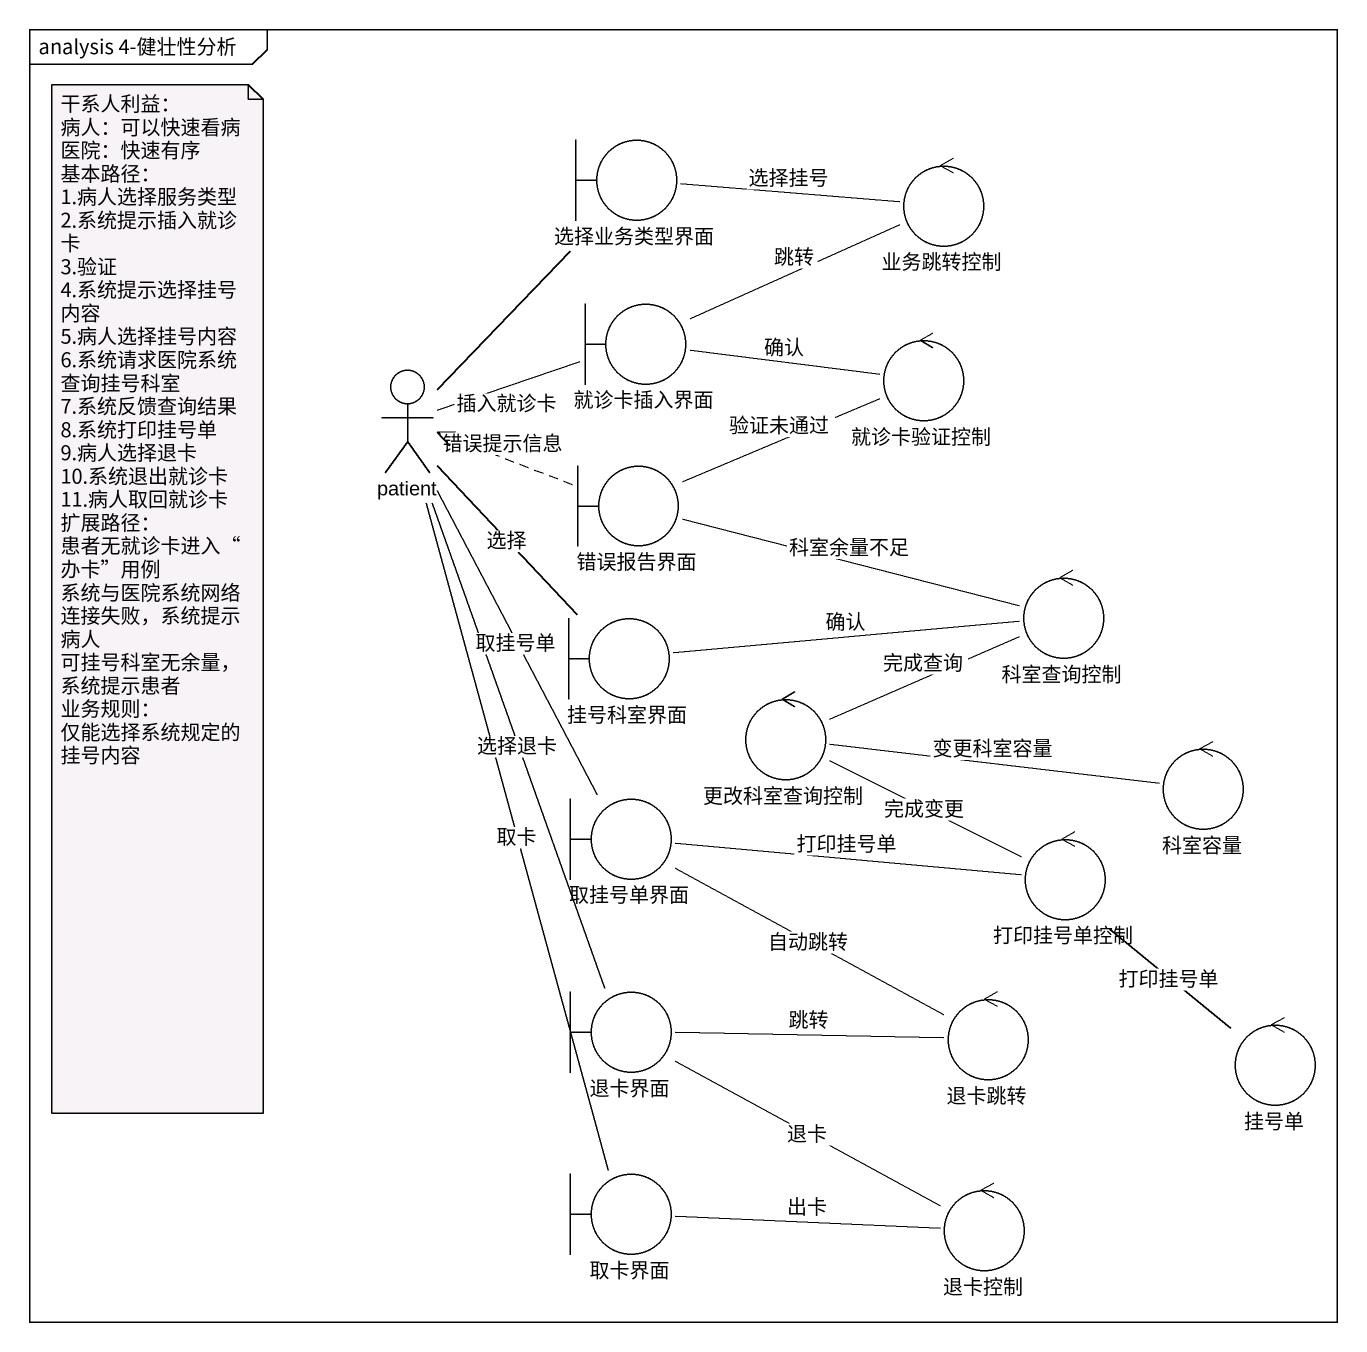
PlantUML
@startuml
mainframe analysis 4-健壮性分析
boundary 选择业务类型界面
control 业务跳转控制
actor patient
boundary 就诊卡插入界面
control 就诊卡验证控制
boundary 错误报告界面
boundary 挂号科室界面
control 科室查询控制
control 更改科室查询控制
control 科室容量
boundary 取挂号单界面
control 打印挂号单控制
boundary 退卡界面
control 退卡跳转
control 挂号单
boundary 取卡界面
control 退卡控制
选择业务类型界面 -right- 业务跳转控制 : 选择挂号
业务跳转控制 -left- 就诊卡插入界面 : 跳转
patient -up- 选择业务类型界面
patient -right- 就诊卡插入界面 : 插入就诊卡
patient -- 挂号科室界面 : 选择
patient -- 取挂号单界面 : 取挂号单
patient -- 退卡界面 : 选择退卡
patient -- 取卡界面 : 取卡
就诊卡插入界面 -right- 就诊卡验证控制 : 确认
就诊卡验证控制 -left- 错误报告界面 : 验证未通过
错误报告界面 .left.> patient : 错误提示信息
挂号科室界面 -right- 科室查询控制 : 确认
科室查询控制 -left- 错误报告界面 : 科室余量不足
科室查询控制 -left- 更改科室查询控制 : 完成查询
更改科室查询控制 -right- 科室容量 : 变更科室容量
更改科室查询控制 -right- 打印挂号单控制 : 完成变更
取挂号单界面 -right- 退卡跳转 : 自动跳转
打印挂号单控制 -left- 取挂号单界面 : 打印挂号单
打印挂号单控制 -- 挂号单 : 打印挂号单
退卡界面 -right- 退卡控制 : 退卡
退卡跳转 -left- 退卡界面 : 跳转
退卡控制 -left- 取卡界面 : 出卡
note as N1
  干系人利益：
  病人：可以快速看病
  医院：快速有序
  基本路径：
  1.病人选择服务类型
  2.系统提示插入就诊卡
  3.验证
  4.系统提示选择挂号内容
  5.病人选择挂号内容
  6.系统请求医院系统查询挂号科室
  7.系统反馈查询结果
  8.系统打印挂号单
  9.病人选择退卡
  10.系统退出就诊卡
  11.病人取回就诊卡
  扩展路径：
  患者无就诊卡进入“办卡”用例
  系统与医院系统网络连接失败，系统提示病人
  可挂号科室无余量，系统提示患者
  业务规则：
  仅能选择系统规定的挂号内容
end note
@enduml
